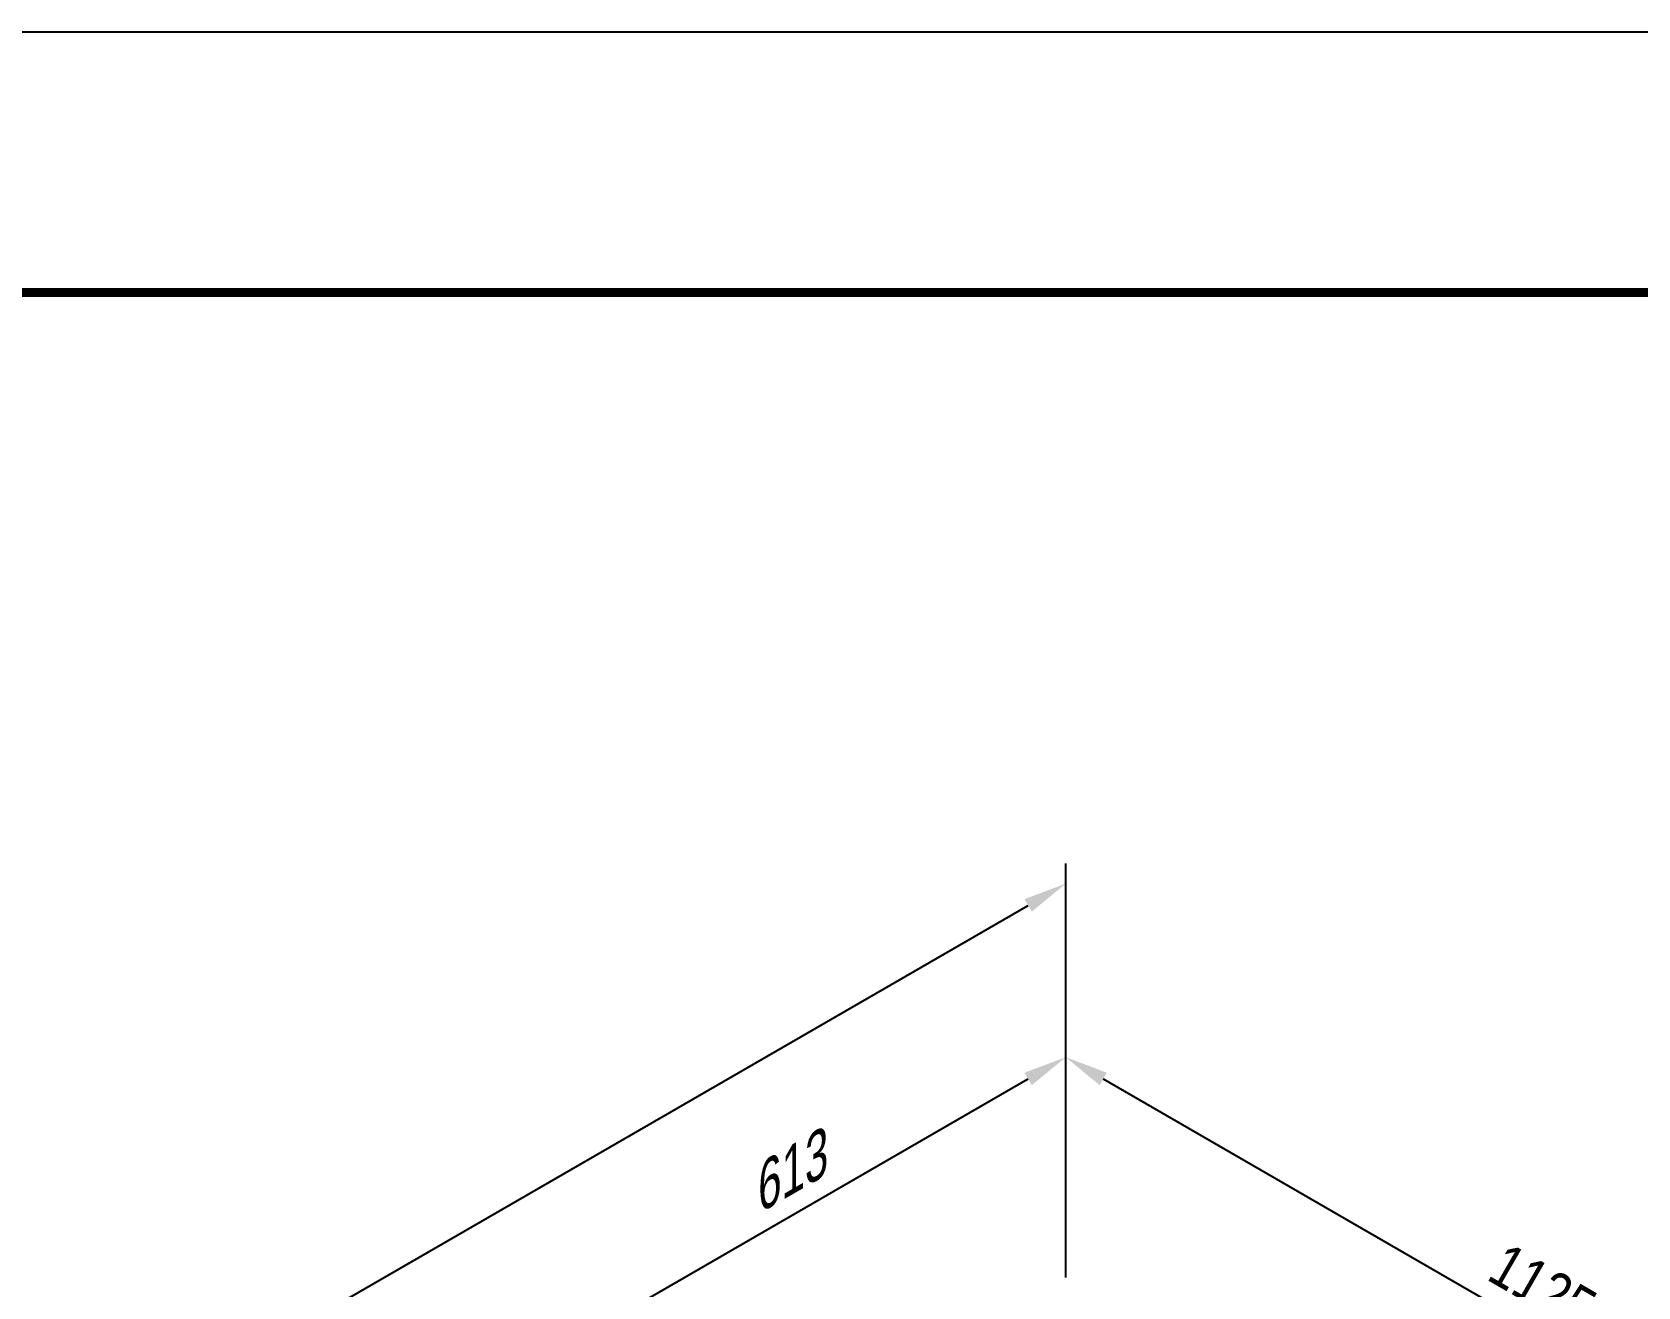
# Model space of a CAD drawing. Header units: millimetres. Extents: x 0 to 594, y 0 to 420.
# Drawn here: x 153.3 to 245.9, y 347.7 to 420 of the extents above; entities that cross this region are included whole.
import ezdxf

# ---------------------------------------------------------------- set-up
doc = ezdxf.new("R2010")
doc.units = ezdxf.units.MM
doc.header["$LTSCALE"] = 0.25
doc.layers.add('치수', color=1, linetype='Continuous')
doc.styles.add('AdskIsoMetric', font='arial.ttf', dxfattribs={"width": 0.8, "height": 2.5})
doc.styles.add('AdskIsoMetric-30', font='arial.ttf', dxfattribs={"width": 0.8, "height": 2.5})
doc.styles.add('AdskIsoMetric30', font='arial.ttf', dxfattribs={"width": 0.8, "oblique": 29.99999999969641, "height": 2.5})
doc.dimstyles.new('AdskIsoMetric', dxfattribs={"dimtxt": 2.5, "dimasz": 2.5, "dimexe": 1, "dimexo": 2, "dimgap": 0.8, "dimtad": 1, "dimdec": 0, "dimrnd": 1, "dimzin": 0, "dimdsep": 46, "dimtxsty": 'AdskIsoMetric', "dimcen": 0, "dimclrt": 7, "dimadec": 0, "dimazin": 0, "dimtfac": 1, "dimtdec": 0, "dimtmove": 1, "dimatfit": 3, "dimfxl": 0, "dimfrac": 2, "dimtolj": 1, "dimtzin": 0, "dimarcsym": 0})

# ---------------------------------------------------------------- blocks, each defined once
blk = doc.blocks.new('*D106')
at = {"layer": 'Defpoints', "color": 0}
for p in [(212.8733397821886, 345.9420412296327), (267.8550856288327, 329.1983154645283), (267.8550856288271, 314.1983154645308)]:
    blk.add_point(p, dxfattribs=at)
at = {"layer": '치수', "color": 0, "lineweight": -2}
for p, q in [((212.8733397821895, 348.2514423063913), (212.8733397821948, 362.0967417680125)), ((215.0384032916548, 359.6920412296322), (265.6900221193722, 330.4483154645293)), ((267.855085628828, 316.5077165412894), (267.8550856288332, 330.3530160029077))]:
    blk.add_line(p, q, dxfattribs=at)
at = {"layer": '치수', "color": 0}
for points in [[(215.2467366249884, 360.0528851478757), (214.8300699583214, 359.3311973113888), (212.8733397821943, 360.9420412296332)], [(265.8983554527057, 330.8091593827727), (265.4816887860387, 330.0874715462859), (267.8550856288327, 329.1983154645283)]]:
    blk.add_solid(points, dxfattribs=at)
at = {"layer": '치수', "color": 7, "insert": (240.364212705508, 347.6870756151692), "char_height": 2.5, "attachment_point": 5, "rotation": 329.9999999999746, "style": 'AdskIsoMetric-30'}
blk.add_mtext('\\A1;1125', dxfattribs=at)
blk = doc.blocks.new('*D113')
at = {"layer": 'Defpoints', "color": 0}
for p in [(212.8733397821961, 360.9420412296317), (212.8733397821886, 345.9420412296327), (180.2343238031411, 331.1803794726956)]:
    blk.add_point(p, dxfattribs=at)
at = {"layer": '치수', "color": 0, "lineweight": -2}
for p, q in [((212.8733397821898, 348.2514423063917), (212.8733397821966, 362.0967417680112)), ((182.3993873126078, 343.3478965680496), (210.7082762727347, 359.6920412296321)), ((180.2343238031423, 333.4897805494545), (180.234323803147, 343.2525971064294))]:
    blk.add_line(p, q, dxfattribs=at)
at = {"layer": '치수', "color": 0}
for points in [[(210.4999429394015, 360.0528851478756), (210.916609606068, 359.3311973113885), (212.8733397821961, 360.9420412296317)], [(182.1910539792746, 343.7087404862931), (182.6077206459411, 342.987052649806), (180.2343238031465, 342.0978965680499)]]:
    blk.add_solid(points, dxfattribs=at)
at = {"layer": '치수', "color": 7, "insert": (196.5538317926649, 354.1368661669302), "char_height": 2.5, "attachment_point": 5, "rotation": 29.999999999990887, "style": 'AdskIsoMetric30'}
blk.add_mtext('\\A1;613', dxfattribs=at)
blk = doc.blocks.new('*D114')
at = {"layer": 'Defpoints', "color": 0}
for p in [(212.8733397822014, 370.9420412296371), (212.8733397821886, 345.9420412296327), (62.09119607271737, 262.9704128746549)]:
    blk.add_point(p, dxfattribs=at)
at = {"layer": '치수', "color": 0, "lineweight": -2}
for p, q in [((212.8733397821898, 348.2514423063917), (212.873339782202, 372.0967417680166)), ((64.25625958218936, 285.137929970017), (210.7082762727401, 369.6920412296375)), ((62.09119607271857, 265.2798139514138), (62.09119607272865, 285.0426305083968))]:
    blk.add_line(p, q, dxfattribs=at)
at = {"layer": '치수', "color": 0}
for points in [[(210.4999429394068, 370.0528851478811), (210.9166096060733, 369.331197311394), (212.8733397822014, 370.9420412296371)], [(64.04792624885609, 285.4987738882605), (64.46459291552263, 284.7770860517734), (62.09119607272805, 283.8879299700173)]]:
    blk.add_solid(points, dxfattribs=at)
at = {"layer": '치수', "color": 7, "insert": (137.482267927453, 330.0318828679152), "char_height": 2.5, "attachment_point": 5, "rotation": 29.999999999990475, "style": 'AdskIsoMetric30'}
blk.add_mtext('\\A1;2206', dxfattribs=at)

msp = doc.modelspace()

# ---------------------------------------------------------------- linework, layer by layer
msp.add_lwpolyline([(0, 0), (594, 0), (594, 420), (0, 420)], close=True)
at = {"const_width": 0.5}
msp.add_lwpolyline([(15, 15), (579, 15), (579, 405.0000000000001), (15, 405)], close=True, dxfattribs=at)

# ---------------------------------------------------------------- dimensions: what is measured, and where the dimension line sits
at = {"layer": '치수'}
for base, p1, p2, angle, text, override, picture, middle in [((212.8733397822014, 370.9420412296371), (62.09119607271737, 262.9704128746549), (212.8733397821886, 345.9420412296327), 29.99999999999048, '2206', {"dimtad": 0, "dimlfac": 12.82073751931189, "dimtxsty": 'AdskIsoMetric30', "dimse1": 0, "dimse2": 0, "dimsd1": 0, "dimsd2": 0, "dimtmove": 1}, '*D114', (137.482267927453, 330.0318828679152)), ((212.8733397821961, 360.9420412296317), (180.2343238031411, 331.1803794726956), (212.8733397821886, 345.9420412296327), 29.99999999999087, '613', {"dimtad": 0, "dimlfac": 17.18668547868689, "dimtxsty": 'AdskIsoMetric30', "dimse1": 0, "dimse2": 0, "dimsd1": 0, "dimsd2": 0, "dimtmove": 1}, '*D113', (196.5538317926649, 354.1368661669302)), ((267.8550856288327, 329.1983154645283), (212.8733397821886, 345.9420412296327), (267.8550856288271, 314.1983154645308), 329.9999999999745, '1125', {"dimtad": 0, "dimlfac": 17.72003715514671, "dimtxsty": 'AdskIsoMetric-30', "dimse1": 0, "dimse2": 0, "dimsd1": 0, "dimsd2": 0, "dimtmove": 1}, '*D106', (240.364212705508, 347.6870756151692))]:
    dim = msp.add_linear_dim(base=base, p1=p1, p2=p2, angle=angle, text=text, dimstyle='AdskIsoMetric', override=override, dxfattribs=at)
    dim.commit()
    dim.dimension.update_dxf_attribs({"geometry": picture, "text_midpoint": middle, "dimtype": 160})

doc.saveas('drawing.dxf')
